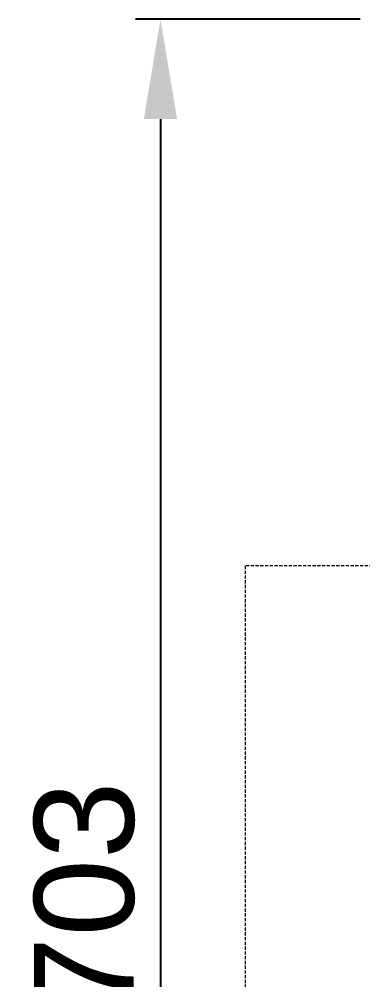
# Model space of a CAD drawing. Header units: millimetres. Extents: x -80 to 4518, y -398 to 2524.
# Drawn here: x -79.6 to 58.3, y -7.9 to 376.7 of the extents above; entities that cross this region are included whole.
import ezdxf

# ---------------------------------------------------------------- set-up
doc = ezdxf.new("R2010")
doc.units = ezdxf.units.MM
doc.linetypes.add('HIDDEN', pattern=[1.905, 1.27, -0.635])
doc.layers.add('ZANO_R_przerywana', color=7, linetype='HIDDEN', lineweight=0)
doc.layers.add('ZANO_W', color=1, linetype='Continuous', lineweight=0)
doc.styles.add('Arial', font='arial.ttf')
doc.styles.get("Standard").update_dxf_attribs({"font": 'ARIALUNI.TTF'})
doc.dimstyles.new('pl i ang', dxfattribs={"dimtxt": 50, "dimasz": 50, "dimexe": 1.25, "dimexo": 0.625, "dimgap": 10, "dimtad": 1, "dimtoh": 1, "dimtxsty": 'Standard', "dimcen": 2.5, "dimclrd": 1, "dimclre": 1, "dimclrt": 1, "dimadec": 0, "dimazin": 0, "dimtfac": 1, "dimtmove": 0, "dimatfit": 3, "dimfxl": 1, "dimarcsym": 1})

# ---------------------------------------------------------------- blocks, each defined once
blk = doc.blocks.new('*D398')
at = {"layer": 'ZANO_W', "color": 1, "lineweight": -2}
for p, q in [((57.24, 376.68), (-32.87, 376.68)), ((-22.87, 336.68), (-22.87, -286.8)), ((57.24, -326.8), (-32.87, -326.8))]:
    blk.add_line(p, q, dxfattribs=at)
at = {"layer": 'ZANO_W', "color": 1}
for points in [[(-16.2, 336.68), (-29.53, 336.68), (-22.87, 376.68)], [(-29.53, -286.8), (-16.2, -286.8), (-22.87, -326.8)]]:
    blk.add_solid(points, dxfattribs=at)
at = {"layer": 'ZANO_W', "color": 1, "insert": (-53.3, 24.94), "char_height": 40, "attachment_point": 5, "rotation": 90, "style": 'Arial'}
blk.add_mtext('703', dxfattribs=at)

msp = doc.modelspace()

# ---------------------------------------------------------------- linework, layer by layer
at = {"layer": 'ZANO_R_przerywana'}
for p, q in [((62.24, 157.82), (11.15, 157.8)), ((11.15, 157.8), (11.15, -281.98))]:
    msp.add_line(p, q, dxfattribs=at)

# ---------------------------------------------------------------- dimensions: what is measured, and where the dimension line sits
at = {"layer": 'ZANO_W'}
dim = msp.add_linear_dim(base=(-22.87, -326.8), p1=(67.24, 376.68), p2=(67.24, -326.8), angle=90, dimstyle='pl i ang', override={"dimtxt": 40, "dimasz": 40, "dimexe": 10, "dimexo": 10, "dimtoh": 0, "dimdec": 0, "dimtxsty": 'Arial', "dimtdec": 0, "dimtmove": 1}, dxfattribs=at)
dim.commit()
dim.dimension.update_dxf_attribs({"geometry": '*D398', "text_midpoint": (-53.3, 24.94)})

doc.saveas('drawing.dxf')
